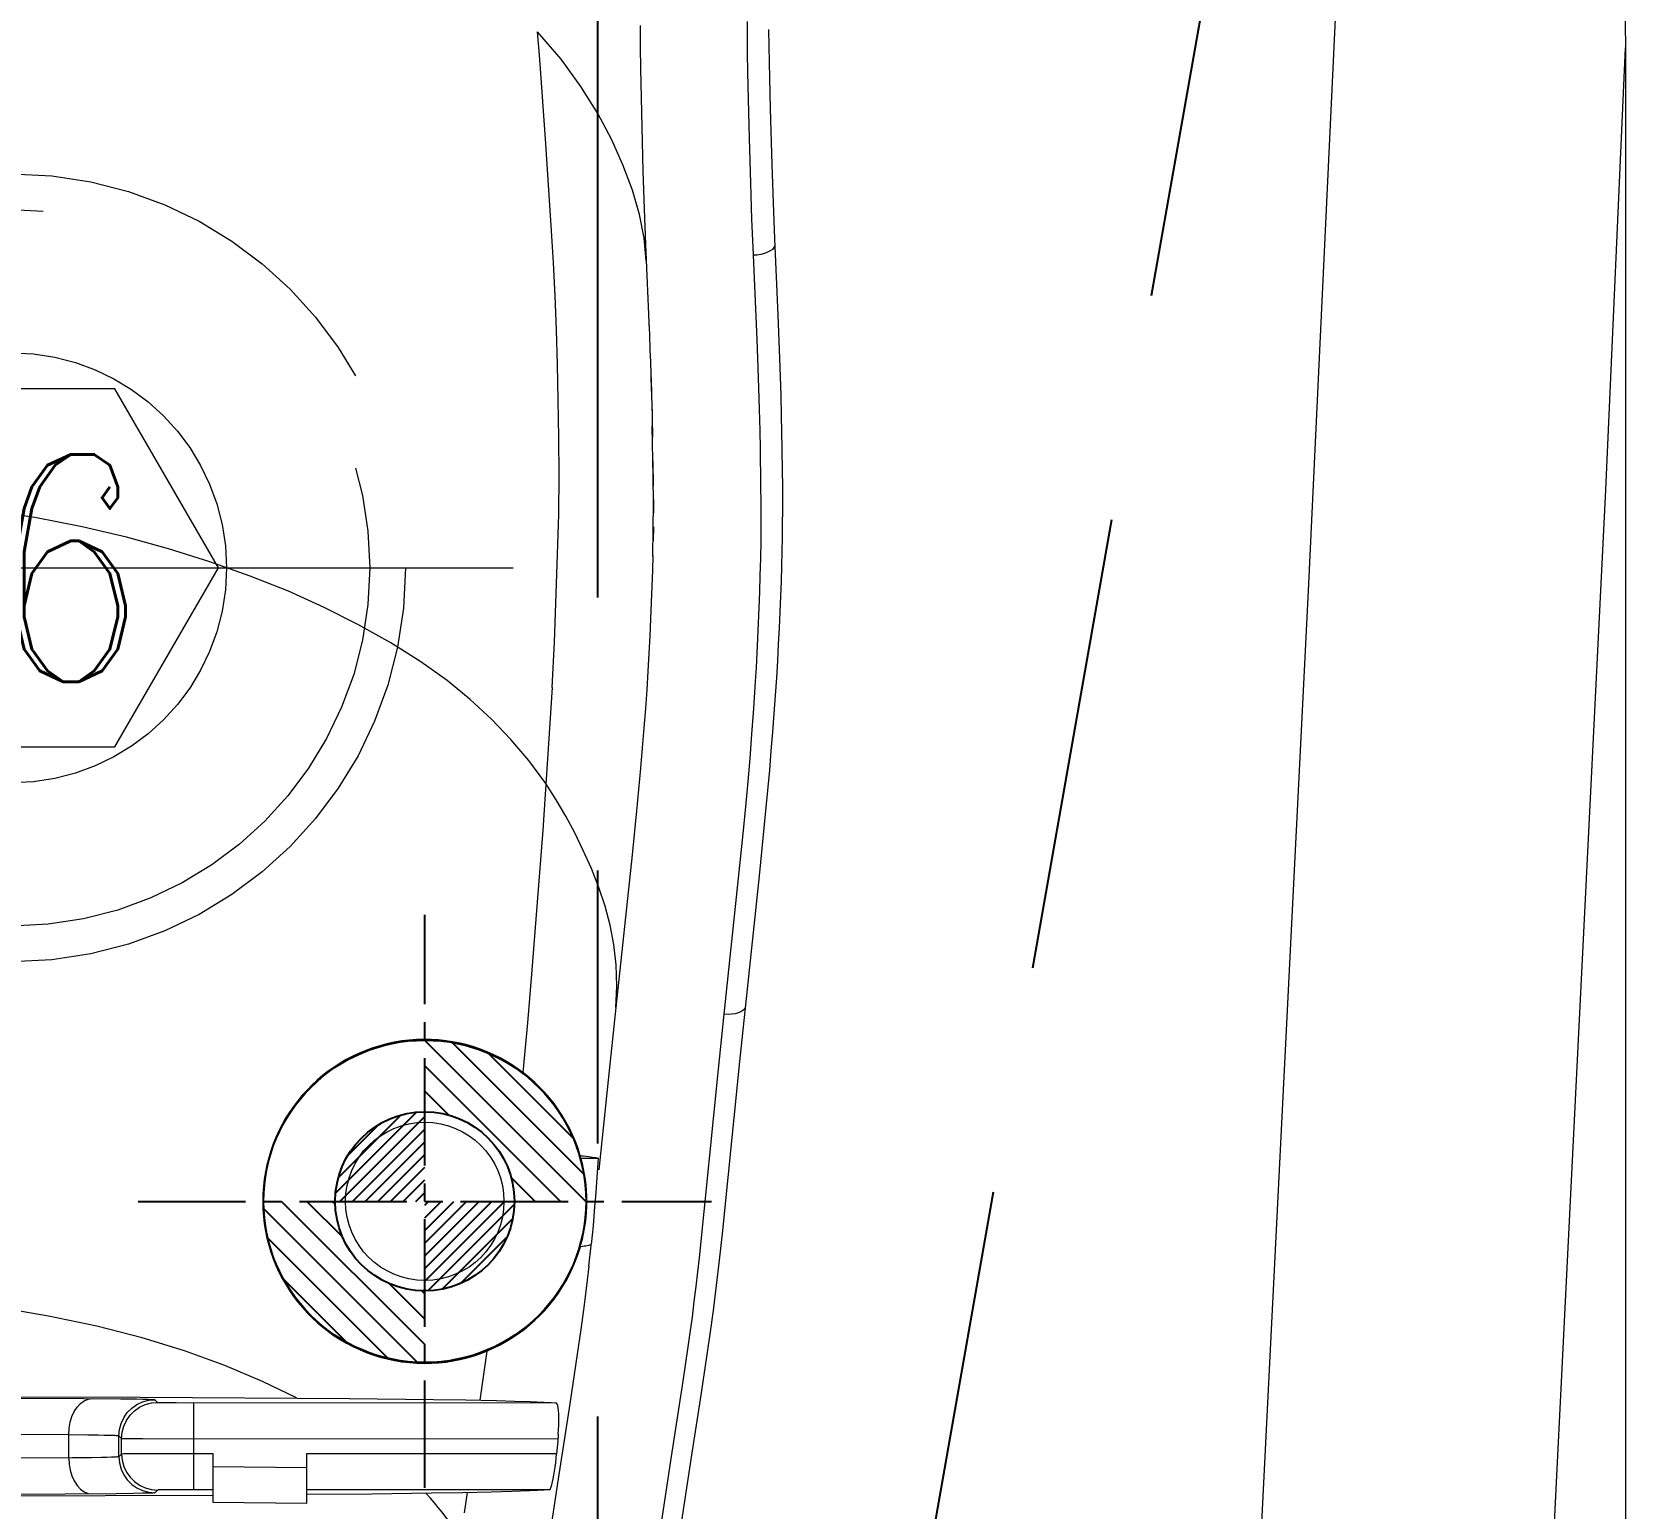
# Model space of a CAD drawing. Header units: inches. Extents: x 160917 to 162189, y -51061 to -50161.
# Drawn here: x 161504.53 to 161526.79, y -50515.67 to -50495.07 of the extents above; entities that cross this region are included whole.
import ezdxf

# ---------------------------------------------------------------- set-up
doc = ezdxf.new("R2010")
doc.units = ezdxf.units.IN
doc.header["$LTSCALE"] = 2
doc.header["$MEASUREMENT"] = 0
for name, pattern in [('ACAD_ISO02W100', [15, 12, -3]), ('CENTER', [50.8, 31.75, -6.35, 6.35, -6.35]), ('CENTER2', [1.125, 0.75, -0.125, 0.125, -0.125]), ('HIDDEN', [9.525, 6.35, -3.175])]:
    doc.linetypes.add(name, pattern=pattern)
for name, color, linetype in [('DEFAULT_1', 7, 'CENTER'), ('PIN', 4, 'CONTINUOUS'), ('SCREW', 52, 'HIDDEN'), ('壓塊', 157, 'CONTINUOUS')]:
    doc.layers.add(name, color=color, linetype=linetype)
for name, color, linetype, lineweight in [('dim', 3, 'CONTINUOUS', 15), ('PRODUCT', 1, 'CONTINUOUS', 15), ('枕位', 75, 'CONTINUOUS', 15), ('螺絲', 42, 'ACAD_ISO02W100', 15)]:
    doc.layers.add(name, color=color, linetype=linetype, lineweight=lineweight)
doc.styles.add('ROMANC', font='romanc', dxfattribs={"width": 0.6, "height": 1})

# ---------------------------------------------------------------- blocks, each defined once
blk = doc.blocks.new('20140813.092309')
at = {"layer": '螺絲', "color": 137, "linetype": 'CENTER', "ltscale": 0.25}
for p, q in [((0, -7.042), (0, 7.042)), ((-7, 0), (7, 0))]:
    blk.add_line(p, q, dxfattribs=at)
at = {"layer": '螺絲', "color": 137, "linetype": 'Continuous'}
blk.add_lwpolyline([(-1.443, 2.5), (-2.887, 0), (-1.443, -2.5), (1.443, -2.5), (2.887, 0), (1.443, 2.5)], close=True, dxfattribs=at)
at = {"layer": '螺絲', "color": 137, "linetype": 'HIDDEN'}
blk.add_circle((0, 0), 5.5, dxfattribs=at)
at = {"layer": '螺絲', "color": 137}
for radius in [5, 3]:
    blk.add_circle((0, 0), radius, dxfattribs=at)
at = {"layer": 'dim', "style": 'ROMANC', "width": 0.8}
blk.add_text('M6', height=3.1716, dxfattribs=at).set_placement((-2.976, -1.589))

msp = doc.modelspace()

# ---------------------------------------------------------------- hatches: boundary and pattern name
at = {"layer": 'PIN', "linetype": 'Continuous'}
h = msp.add_hatch(dxfattribs=at)
h.set_pattern_fill('ANSI31', color=105, scale=2, angle=90, style=0)
h.set_pattern_definition([(135, (161715.29827, -50525.6259), (-0.1767767, -0.1767767), [])])
h.paths.add_polyline_path([(161510.016, -50509.136, -0.414214), (161512.266, -50511.386), (161512.516, -50511.386), (161511.266, -50511.386, 0.414214), (161510.016, -50510.136)])
h.paths.add_polyline_path([(161508.766, -50511.386, 0.414214), (161510.016, -50512.636), (161510.016, -50513.636, -0.414214), (161507.766, -50511.386)])
h = msp.add_hatch(dxfattribs=at)
h.set_pattern_fill('ANSI31', color=105, angle=90, style=0)
h.set_pattern_definition([(45, (161304.73422, -50525.6259), (0.08838835, -0.08838835), [])])
h.paths.add_polyline_path([(161510.016, -50511.386), (161511.266, -50511.386, -0.414214), (161510.016, -50512.636)])
h.paths.add_polyline_path([(161510.016, -50510.136), (161510.016, -50511.386), (161508.766, -50511.386, -0.414214)])

# ---------------------------------------------------------------- linework, layer by layer
at = {"layer": 'DEFAULT_1', "color": 2, "linetype": 'CENTER', "ltscale": 0.3}
msp.add_line((161512.428, -50533.438), (161512.428, -50426.499), dxfattribs=at)
at = {"layer": 'PIN', "color": 105, "linetype": 'CENTER2'}
for p, q in [((161510.016, -50515.386), (161510.016, -50507.386)), ((161506.016, -50511.386), (161514.016, -50511.386))]:
    msp.add_line(p, q, dxfattribs=at)
at = {"layer": 'PIN', "color": 105, "linetype": 'Continuous'}
for radius in [2.25, 1.25]:
    msp.add_circle((161510.016, -50511.386), radius, dxfattribs=at)
at = {"layer": 'PRODUCT', "linetype": 'ByBlock'}
for p, q in [((161514.532, -50496.003), (161514.524, -50495.63)), ((161514.824, -50495.714), (161514.834, -50496.137)), ((161514.546, -50496.55), (161514.532, -50496.003)), ((161514.834, -50496.137), (161514.857, -50496.916)), ((161514.564, -50497.178), (161514.546, -50496.55)), ((161514.857, -50496.916), (161514.875, -50497.45)), ((161513.06, -50497.003), (161513.076, -50497.537)), ((161514.581, -50497.68), (161514.564, -50497.178)), ((161513.076, -50497.537), (161513.095, -50498.033)), ((161514.875, -50497.45), (161514.894, -50497.953)), ((161514.596, -50498.075), (161514.581, -50497.68)), ((161513.095, -50498.033), (161513.147, -50499.226)), ((161514.894, -50497.953), (161514.942, -50499.02)), ((161514.652, -50499.357), (161514.596, -50498.075)), ((161514.654, -50498.18), (161514.6, -50498.184)), ((161514.942, -50499.02), (161514.961, -50499.5)), ((161513.145, -50499.17), (161513.162, -50499.625)), ((161514.667, -50499.752), (161514.652, -50499.357)), ((161513.16, -50499.557), (161513.177, -50500.084)), ((161514.961, -50499.5), (161514.974, -50499.875)), ((161514.681, -50500.176), (161514.667, -50499.752)), ((161513.171, -50499.893), (161513.186, -50500.396)), ((161514.974, -50499.875), (161514.982, -50500.14)), ((161513.182, -50500.229), (161513.193, -50500.718)), ((161514.982, -50500.14), (161514.989, -50500.421)), ((161514.989, -50500.421), (161514.999, -50500.878)), ((161513.199, -50501.054), (161513.203, -50501.407)), ((161513.205, -50501.59), (161513.205, -50501.778)), ((161513.205, -50501.971), (161513.202, -50502.169)), ((161514.673, -50503.319), (161514.69, -50502.881)), ((161514.607, -50504.507), (161514.631, -50504.131)), ((161514.581, -50504.864), (161514.607, -50504.507)), ((161514.554, -50505.204), (161514.581, -50504.864)), ((161513.025, -50505.343), (161512.968, -50505.936)), ((161514.526, -50505.525), (161514.554, -50505.204)), ((161514.823, -50505.369), (161514.77, -50505.934)), ((161514.498, -50505.83), (161514.526, -50505.525)), ((161512.968, -50505.936), (161512.907, -50506.548)), ((161514.458, -50506.255), (161514.498, -50505.83)), ((161514.77, -50505.934), (161514.679, -50506.844)), ((161514.395, -50506.878), (161514.458, -50506.255)), ((161512.907, -50506.548), (161512.683, -50508.68)), ((161514.195, -50508.776), (161514.395, -50506.878)), ((161514.679, -50506.844), (161514.406, -50509.434)), ((161512.683, -50508.68), (161512.573, -50509.697)), ((161514.113, -50509.539), (161514.195, -50508.776)), ((161514.247, -50508.778), (161514.195, -50508.776)), ((161514.297, -50508.775), (161514.247, -50508.778)), ((161512.573, -50509.697), (161512.444, -50510.947)), ((161512.196, -50510.783), (161512.434, -50510.783)), ((161512.434, -50510.783), (161512.416, -50511.055)), ((161512.42, -50510.78), (161512.434, -50510.783)), ((161512.214, -50512.017), (161512.187, -50512.02)), ((161512.306, -50512.29), (161512.338, -50512.004)), ((161510.88, -50513.476), (161510.784, -50514.162)), ((161512.144, -50513.52), (161512.039, -50514.211)), ((161513.449, -50515.006), (161513.622, -50513.897)), ((161501.593, -50514.108), (161506.043, -50514.117)), ((161503.476, -50514.128), (161505.261, -50514.136)), ((161505.261, -50514.136), (161505.771, -50514.141)), ((161505.771, -50514.141), (161505.993, -50514.144)), ((161505.993, -50514.144), (161506.081, -50514.146)), ((161506.043, -50514.117), (161508.96, -50514.136)), ((161506.251, -50514.154), (161506.289, -50514.191)), ((161506.406, -50514.194), (161506.547, -50514.195)), ((161506.547, -50514.195), (161511.842, -50514.196)), ((161506.792, -50515.411), (161506.792, -50514.196)), ((161508.96, -50514.136), (161510.136, -50514.15)), ((161510.136, -50514.15), (161510.59, -50514.158)), ((161510.59, -50514.158), (161511.018, -50514.167)), ((161511.018, -50514.167), (161511.269, -50514.174)), ((161511.269, -50514.174), (161511.487, -50514.181)), ((161511.487, -50514.181), (161511.678, -50514.189)), ((161511.678, -50514.189), (161511.78, -50514.193)), ((161511.78, -50514.193), (161511.842, -50514.196)), ((161512.039, -50514.211), (161511.877, -50515.257)), ((161505.817, -50514.522), (161505.854, -50514.443)), ((161503.527, -50514.631), (161505.048, -50514.64)), ((161505.048, -50514.64), (161505.314, -50514.643)), ((161505.048, -50514.967), (161505.048, -50514.64)), ((161505.314, -50514.643), (161505.459, -50514.645)), ((161505.459, -50514.645), (161505.542, -50514.647)), ((161505.749, -50514.656), (161505.787, -50514.694)), ((161505.749, -50514.95), (161505.749, -50514.656)), ((161505.787, -50514.912), (161505.787, -50514.694)), ((161505.875, -50514.696), (161506.082, -50514.697)), ((161506.082, -50514.697), (161511.874, -50514.698)), ((161511.879, -50514.635), (161511.871, -50514.733)), ((161505.787, -50514.912), (161505.749, -50514.95)), ((161505.875, -50514.911), (161505.817, -50514.911)), ((161506.082, -50514.909), (161505.875, -50514.911)), ((161507.062, -50514.908), (161506.082, -50514.909)), ((161507.062, -50515.59), (161507.062, -50514.908)), ((161511.855, -50514.908), (161508.368, -50514.908)), ((161508.368, -50514.908), (161508.368, -50515.601)), ((161511.871, -50514.733), (161511.855, -50514.908)), ((161505.103, -50514.966), (161504.27, -50514.972)), ((161505.368, -50514.963), (161505.103, -50514.966)), ((161505.506, -50514.96), (161505.368, -50514.963)), ((161505.582, -50514.959), (161505.506, -50514.96)), ((161505.645, -50514.957), (161505.582, -50514.959)), ((161505.817, -50515.084), (161505.854, -50515.164)), ((161507.062, -50515.087), (161508.368, -50515.099)), ((161513.731, -50514.954), (161513.419, -50517.033)), ((161511.877, -50515.257), (161511.553, -50517.429)), ((161505, -50515.472), (161502.796, -50515.48)), ((161507.062, -50515.489), (161503.599, -50515.503)), ((161505.713, -50515.466), (161505, -50515.472)), ((161505.948, -50515.463), (161505.713, -50515.466)), ((161506.084, -50515.46), (161505.948, -50515.463)), ((161506.153, -50515.459), (161506.084, -50515.46)), ((161506.289, -50515.415), (161506.251, -50515.453)), ((161506.378, -50515.412), (161506.333, -50515.413)), ((161506.471, -50515.412), (161506.378, -50515.412)), ((161506.671, -50515.411), (161506.471, -50515.412)), ((161507.062, -50515.411), (161506.671, -50515.411)), ((161508.368, -50515.601), (161507.062, -50515.59)), ((161511.755, -50515.411), (161508.368, -50515.411)), ((161509.278, -50515.471), (161508.368, -50515.479)), ((161510.109, -50515.46), (161509.278, -50515.471)), ((161510.548, -50515.452), (161510.109, -50515.46)), ((161510.94, -50515.443), (161510.548, -50515.452)), ((161510.606, -50515.451), (161510.565, -50515.732)), ((161511.232, -50515.434), (161510.94, -50515.443)), ((161511.479, -50515.425), (161511.232, -50515.434))]:
    msp.add_line(p, q, dxfattribs=at)
for points in [[(161514.524, -50495.63), (161514.52, -50495.359), (161514.519, -50495.217), (161514.518, -50495.071), (161514.519, -50494.92)], [(161513.104, -50498.262), (161513.075, -50497.944), (161513.01, -50497.616), (161512.912, -50497.275), (161512.781, -50496.92), (161512.622, -50496.563), (161512.429, -50496.203), (161512.195, -50495.828), (161511.917, -50495.448), (161511.587, -50495.066)], [(161511.706, -50496.627), (161511.619, -50495.445), (161511.587, -50495.066)], [(161513.02, -50494.977), (161513.022, -50495.279), (161513.027, -50495.577), (161513.06, -50497.003)], [(161514.813, -50495.032), (161514.816, -50495.266), (161514.824, -50495.714)], [(161511.869, -50502.359), (161511.885, -50501.795), (161511.891, -50501.255), (161511.887, -50500.724), (161511.879, -50500.206), (161511.869, -50499.708), (161511.854, -50499.223), (161511.836, -50498.749), (161511.812, -50498.288), (161511.786, -50497.844), (161511.706, -50496.627)], [(161514.899, -50498.053), (161514.887, -50498.077), (161514.866, -50498.101), (161514.836, -50498.123), (161514.799, -50498.142), (161514.755, -50498.159), (161514.706, -50498.171), (161514.654, -50498.18)], [(161514.699, -50500.878), (161514.694, -50500.635), (161514.681, -50500.176)], [(161513.198, -50502.38), (161513.204, -50502.009), (161513.205, -50501.642), (161513.202, -50501.277), (161513.19, -50500.567)], [(161514.69, -50502.881), (161514.697, -50502.652), (161514.703, -50502.414), (161514.707, -50502.168), (161514.709, -50501.916), (161514.709, -50501.655), (161514.706, -50501.388), (161514.699, -50500.878)], [(161514.999, -50500.878), (161515.004, -50501.208), (161515.005, -50501.381), (161515.006, -50501.558), (161515.006, -50501.741), (161515.004, -50501.929), (161515.002, -50502.122), (161514.998, -50502.319), (161514.992, -50502.522), (161514.986, -50502.73)], [(161511.706, -50505.557), (161511.467, -50505.235), (161511.217, -50504.943), (161510.945, -50504.659), (161510.65, -50504.383), (161510.327, -50504.117), (161509.96, -50503.855), (161509.542, -50503.593), (161509.084, -50503.336), (161508.613, -50503.097), (161508.115, -50502.873), (161507.58, -50502.66), (161507.019, -50502.462), (161506.442, -50502.281), (161505.854, -50502.118), (161505.235, -50501.972), (161504.576, -50501.844), (161503.89, -50501.744), (161503.168, -50501.671)], [(161511.795, -50504.213), (161511.826, -50503.583), (161511.869, -50502.359)], [(161513.199, -50502.373), (161513.193, -50502.583), (161513.185, -50502.8)], [(161513.185, -50502.8), (161513.166, -50503.257), (161513.155, -50503.495), (161513.142, -50503.739), (161513.128, -50503.989), (161513.112, -50504.246), (161513.093, -50504.51), (161513.072, -50504.78), (161513.05, -50505.058), (161513.025, -50505.343)], [(161514.986, -50502.73), (161514.969, -50503.16), (161514.959, -50503.383), (161514.948, -50503.61), (161514.935, -50503.843), (161514.921, -50504.082), (161514.905, -50504.326), (161514.887, -50504.577), (161514.867, -50504.834), (161514.846, -50505.098), (161514.823, -50505.369)], [(161514.631, -50504.131), (161514.642, -50503.935), (161514.653, -50503.735), (161514.673, -50503.319)], [(161511.795, -50504.213), (161511.661, -50506.205), (161511.507, -50508.214)], [(161512.683, -50508.68), (161512.696, -50508.382), (161512.686, -50508.086), (161512.655, -50507.802), (161512.604, -50507.533), (161512.532, -50507.268), (161512.443, -50507.004), (161512.34, -50506.743), (161512.227, -50506.489), (161512.109, -50506.244), (161511.984, -50506.01), (161511.851, -50505.781), (161511.706, -50505.557)], [(161511.507, -50508.214), (161511.448, -50508.896), (161511.384, -50509.586)], [(161514.485, -50508.687), (161514.476, -50508.702), (161514.454, -50508.723), (161514.424, -50508.742), (161514.387, -50508.757), (161514.344, -50508.768), (161514.297, -50508.775)], [(161513.622, -50513.897), (161513.655, -50513.672), (161513.688, -50513.447), (161513.719, -50513.221), (161513.749, -50513), (161513.776, -50512.785), (161513.801, -50512.575), (161513.825, -50512.37), (161513.847, -50512.172), (161514.113, -50509.539)], [(161514.406, -50509.434), (161514.165, -50511.838), (161514.125, -50512.206), (161514.082, -50512.562), (161514.038, -50512.907), (161513.993, -50513.239), (161513.947, -50513.556)], [(161512.186, -50510.749), (161512.227, -50510.753), (161512.264, -50510.757), (161512.298, -50510.761), (161512.329, -50510.765), (161512.357, -50510.768), (161512.381, -50510.772), (161512.402, -50510.776), (161512.42, -50510.78)], [(161512.416, -50511.055), (161512.396, -50511.325), (161512.386, -50511.459), (161512.375, -50511.593), (161512.363, -50511.726), (161512.351, -50511.858), (161512.338, -50511.989)], [(161512.338, -50511.989), (161512.333, -50511.993), (161512.324, -50511.996), (161512.313, -50511.999), (161512.299, -50512.003), (161512.282, -50512.006), (161512.262, -50512.01), (161512.239, -50512.013), (161512.214, -50512.017)], [(161512.306, -50512.29), (161512.283, -50512.486), (161512.24, -50512.831), (161512.194, -50513.174), (161512.144, -50513.52)], [(161508.228, -50514.13), (161507.75, -50513.899), (161507.227, -50513.678), (161506.666, -50513.471), (161506.072, -50513.29), (161505.44, -50513.13), (161504.766, -50512.988), (161504.037, -50512.864), (161503.292, -50512.767), (161502.509, -50512.71)], [(161513.947, -50513.556), (161513.856, -50514.153), (161513.731, -50514.954)], [(161505.048, -50514.64), (161505.053, -50514.553), (161505.068, -50514.469), (161505.093, -50514.39), (161505.125, -50514.318), (161505.166, -50514.256), (161505.212, -50514.206), (161505.264, -50514.168), (161505.319, -50514.145), (161505.375, -50514.137)], [(161505.749, -50514.656), (161505.756, -50514.569), (161505.779, -50514.484), (161505.816, -50514.405), (161505.866, -50514.333), (161505.928, -50514.271), (161506, -50514.221), (161506.079, -50514.184), (161506.164, -50514.161), (161506.251, -50514.154)], [(161505.854, -50514.443), (161505.904, -50514.371), (161505.966, -50514.309), (161506.038, -50514.259), (161506.117, -50514.222), (161506.202, -50514.199), (161506.289, -50514.191)], [(161506.081, -50514.146), (161506.15, -50514.148), (161506.178, -50514.149), (161506.201, -50514.15), (161506.219, -50514.15), (161506.233, -50514.151), (161506.243, -50514.152), (161506.249, -50514.153), (161506.251, -50514.154)], [(161506.289, -50514.191), (161506.29, -50514.192), (161506.296, -50514.192), (161506.304, -50514.193), (161506.317, -50514.193), (161506.333, -50514.193), (161506.353, -50514.194), (161506.406, -50514.194)], [(161511.879, -50514.635), (161511.883, -50514.572), (161511.886, -50514.511), (161511.887, -50514.453), (161511.887, -50514.399), (161511.886, -50514.349), (161511.882, -50514.305), (161511.877, -50514.267), (161511.87, -50514.237), (161511.862, -50514.215), (161511.853, -50514.201), (161511.842, -50514.196)], [(161505.542, -50514.647), (161505.613, -50514.648), (161505.642, -50514.649), (161505.668, -50514.65), (161505.69, -50514.651), (161505.709, -50514.652), (161505.723, -50514.653), (161505.734, -50514.654), (161505.742, -50514.655), (161505.747, -50514.655), (161505.749, -50514.656)], [(161505.787, -50514.694), (161505.794, -50514.607), (161505.817, -50514.522)], [(161505.787, -50514.694), (161505.79, -50514.694), (161505.8, -50514.695), (161505.817, -50514.695), (161505.875, -50514.696)], [(161505.749, -50514.95), (161505.747, -50514.951), (161505.742, -50514.952), (161505.735, -50514.953), (161505.724, -50514.953), (161505.71, -50514.954), (161505.692, -50514.955), (161505.67, -50514.956), (161505.645, -50514.957)], [(161505.749, -50514.95), (161505.756, -50515.037), (161505.779, -50515.122), (161505.816, -50515.201), (161505.866, -50515.273), (161505.928, -50515.335), (161506, -50515.385), (161506.079, -50515.422), (161506.164, -50515.445), (161506.251, -50515.453)], [(161505.817, -50514.911), (161505.8, -50514.912), (161505.79, -50514.912), (161505.787, -50514.912)], [(161505.787, -50514.912), (161505.794, -50515), (161505.817, -50515.084)], [(161511.755, -50515.411), (161511.764, -50515.406), (161511.772, -50515.392), (161511.781, -50515.37), (161511.79, -50515.34), (161511.799, -50515.302), (161511.808, -50515.258), (161511.817, -50515.208), (161511.826, -50515.153), (161511.834, -50515.095), (161511.842, -50515.034), (161511.849, -50514.971), (161511.855, -50514.908)], [(161505.048, -50514.967), (161505.053, -50515.053), (161505.068, -50515.138), (161505.093, -50515.217), (161505.125, -50515.288), (161505.166, -50515.35), (161505.212, -50515.401), (161505.264, -50515.438), (161505.319, -50515.461), (161505.375, -50515.469)], [(161505.854, -50515.164), (161505.904, -50515.235), (161505.966, -50515.297), (161506.038, -50515.348), (161506.117, -50515.385), (161506.202, -50515.407), (161506.289, -50515.415)], [(161513.094, -50517.374), (161513.161, -50516.923), (161513.449, -50515.006)], [(161506.251, -50515.453), (161506.249, -50515.453), (161506.244, -50515.454), (161506.234, -50515.455), (161506.22, -50515.456), (161506.202, -50515.457), (161506.18, -50515.458), (161506.153, -50515.459)], [(161506.333, -50515.413), (161506.317, -50515.413), (161506.304, -50515.414), (161506.296, -50515.414), (161506.29, -50515.415), (161506.289, -50515.415)], [(161510.513, -50516.081), (161510.461, -50516.005), (161510.41, -50515.931), (161510.36, -50515.86), (161510.309, -50515.791), (161510.257, -50515.723), (161510.205, -50515.657), (161510.151, -50515.591), (161510.096, -50515.526), (161510.037, -50515.461)], [(161511.755, -50515.411), (161511.676, -50515.415), (161511.584, -50515.42), (161511.479, -50515.425)]]:
    msp.add_lwpolyline(points, dxfattribs=at)
msp.add_circle((161510.016, -50511.386), 1.105, dxfattribs=at)
for start, end in [(16.3592, 343.7096), (344.534, 15.466)]:
    msp.add_arc((161510.016, -50511.386), 2.261, start, end, dxfattribs=at)
at = {"layer": '壓塊', "color": 153, "linetype": 'HIDDEN', "ltscale": 0.5}
msp.add_lwpolyline([(161531.176, -50436.214), (161516.59, -50518.937, -0.414214), (161507.322, -50525.427), (161493.535, -50522.996, -0.414214), (161487.045, -50513.728), (161501.632, -50431.004, -0.414214), (161510.899, -50424.515), (161524.687, -50426.946, -0.414214)], format="xyb", close=True, dxfattribs=at)
at = {"layer": '枕位', "linetype": 'ByBlock', "ltscale": 0.3}
for p, q in [((161522.345, -50502.868), (161522.785, -50493.521)), ((161526.491, -50501.458), (161526.768, -50495.29)), ((161526.768, -50495.293), (161526.768, -50557.211)), ((161524.866, -50534.172), (161526.491, -50501.458)), ((161520.884, -50532.109), (161522.345, -50502.868))]:
    msp.add_line(p, q, dxfattribs=at)
msp.add_lwpolyline([(161525.623, -50487.384), (161525.803, -50488.177), (161525.89, -50488.566), (161525.973, -50488.95), (161526.053, -50489.328), (161526.13, -50489.702), (161526.203, -50490.071), (161526.273, -50490.437), (161526.339, -50490.798), (161526.4, -50491.155), (161526.457, -50491.509), (161526.51, -50491.86), (161526.558, -50492.208), (161526.601, -50492.553), (161526.639, -50492.896), (161526.672, -50493.238), (161526.701, -50493.579), (161526.725, -50493.919), (161526.743, -50494.261), (161526.757, -50494.604), (161526.765, -50494.948), (161526.768, -50495.293)], dxfattribs=at)

# ---------------------------------------------------------------- block references
at = {"layer": 'SCREW', "linetype": 'ByBlock', "ltscale": 0.3}
msp.add_blockref('20140813.092309', (161504.249, -50502.545), dxfattribs=at)

doc.saveas('drawing.dxf')
